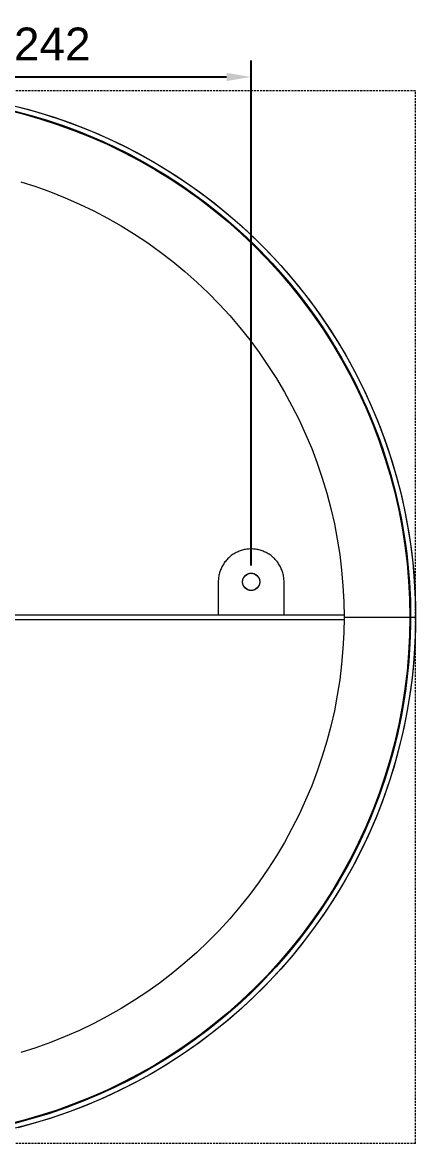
# Model space of a CAD drawing. Header units: millimetres. Extents: x 109 to 2437, y 94 to 1800.
# Drawn here: x 1294 to 1533, y 94 to 775 of the extents above; entities that cross this region are included whole.
import ezdxf

# ---------------------------------------------------------------- set-up
doc = ezdxf.new("R2010")
doc.units = ezdxf.units.MM
doc.linetypes.add('HIDDEN', pattern=[1.905, 1.27, -0.635])
for name, color, linetype, lineweight in [('ZANO_R', 7, 'Continuous', 0), ('ZANO_R_przerywana', 7, 'HIDDEN', 0), ('ZANO_W', 1, 'Continuous', 0)]:
    doc.layers.add(name, color=color, linetype=linetype, lineweight=lineweight)
doc.styles.add('Arial', font='arial.ttf')
doc.styles.get("Standard").update_dxf_attribs({"font": 'ARIALUNI.TTF'})
doc.dimstyles.new('pl i ang', dxfattribs={"dimtxt": 50, "dimasz": 50, "dimexe": 1.25, "dimexo": 0.625, "dimgap": 10, "dimtad": 1, "dimtoh": 1, "dimtxsty": 'Standard', "dimcen": 2.5, "dimclrd": 1, "dimclre": 1, "dimclrt": 1, "dimadec": 0, "dimazin": 0, "dimtfac": 1, "dimtmove": 0, "dimatfit": 3, "dimfxl": 1, "dimarcsym": 1})

# ---------------------------------------------------------------- blocks, each defined once
blk = doc.blocks.new('*D391')
at = {"layer": 'ZANO_W', "color": 1, "lineweight": -2}
for p, q in [((1191.28, 643.85), (1191.28, 752.28)), ((1433.28, 445.36), (1433.28, 752.28)), ((1206.28, 742.28), (1418.28, 742.28))]:
    blk.add_line(p, q, dxfattribs=at)
at = {"layer": 'ZANO_W', "color": 1}
for points in [[(1206.28, 744.78), (1206.28, 739.78), (1191.28, 742.28)], [(1418.28, 739.78), (1418.28, 744.78), (1433.28, 742.28)]]:
    blk.add_solid(points, dxfattribs=at)
at = {"layer": 'ZANO_W', "color": 1, "insert": (1312.28, 762.32), "char_height": 20, "attachment_point": 5, "style": 'Arial'}
blk.add_mtext('242', dxfattribs=at)

msp = doc.modelspace()

# ---------------------------------------------------------------- linework, layer by layer
at = {"layer": 'ZANO_R'}
for p, q in [((1286.55, 725.35), (1297.31, 722.62)), ((1291.43, 724.16), (1302.2, 721.25)), ((1297.31, 722.62), (1307.96, 719.53)), ((1283.71, 722.42), (1294.32, 719.8)), ((1287.39, 722.07), (1298.02, 719.32)), ((1291.11, 721.15), (1301.78, 718.25)), ((1294.32, 719.8), (1304.83, 716.82)), ((1298.02, 719.32), (1308.55, 716.2)), ((1301.78, 718.25), (1312.34, 714.98)), ((1302.2, 721.25), (1312.85, 717.97)), ((1304.83, 716.82), (1315.23, 713.48)), ((1307.96, 719.53), (1318.49, 716.06)), ((1308.55, 716.2), (1318.96, 712.72)), ((1312.85, 717.97), (1323.39, 714.31)), ((1318.49, 716.06), (1328.91, 712.23)), ((1312.34, 714.98), (1322.78, 711.34)), ((1315.23, 713.48), (1325.51, 709.79)), ((1318.96, 712.72), (1329.24, 708.88)), ((1322.78, 711.34), (1333.09, 707.34)), ((1323.39, 714.31), (1333.79, 710.29)), ((1325.51, 709.79), (1335.66, 705.73)), ((1328.91, 712.23), (1339.18, 708.05)), ((1329.24, 708.88), (1339.39, 704.69)), ((1333.79, 710.29), (1344.05, 705.91)), ((1333.09, 707.34), (1343.25, 702.98)), ((1335.66, 705.73), (1345.66, 701.34)), ((1339.18, 708.05), (1349.3, 703.51)), ((1339.39, 704.69), (1349.38, 700.15)), ((1343.25, 702.98), (1353.25, 698.28)), ((1344.05, 705.91), (1354.14, 701.18)), ((1349.3, 703.51), (1359.25, 698.62)), ((1345.66, 701.34), (1355.51, 696.6)), ((1349.38, 700.15), (1359.21, 695.26)), ((1353.25, 698.28), (1363.09, 693.22)), ((1354.14, 701.18), (1364.07, 696.1)), ((1355.51, 696.6), (1365.18, 691.52)), ((1359.21, 695.26), (1368.87, 690.04)), ((1359.25, 698.62), (1369.04, 693.39)), ((1364.07, 696.1), (1373.81, 690.67)), ((1363.09, 693.22), (1372.74, 687.83)), ((1365.18, 691.52), (1374.67, 686.11)), ((1368.87, 690.04), (1378.34, 684.49)), ((1369.04, 693.39), (1378.63, 687.82)), ((1373.81, 690.67), (1383.36, 684.91)), ((1372.74, 687.83), (1382.19, 682.1)), ((1374.67, 686.11), (1383.97, 680.38)), ((1378.34, 684.49), (1387.61, 678.61)), ((1378.63, 687.82), (1388.03, 681.93)), ((1382.19, 682.1), (1391.44, 676.05)), ((1383.36, 684.91), (1392.7, 678.82)), ((1388.03, 681.93), (1397.21, 675.71)), ((1293.26, 678.53), (1302.35, 675.61)), ((1302.35, 675.61), (1311.33, 672.38)), ((1383.97, 680.38), (1393.07, 674.33)), ((1387.61, 678.61), (1396.67, 672.42)), ((1391.44, 676.05), (1400.48, 669.68)), ((1392.7, 678.82), (1401.83, 672.41)), ((1397.21, 675.71), (1406.18, 669.18)), ((1311.33, 672.38), (1320.19, 668.85)), ((1320.19, 668.85), (1328.93, 665)), ((1393.07, 674.33), (1401.96, 667.97)), ((1396.67, 672.42), (1405.52, 665.91)), ((1400.48, 669.68), (1409.29, 662.99)), ((1401.83, 672.41), (1410.72, 665.68)), ((1401.96, 667.97), (1410.61, 661.3)), ((1406.18, 669.18), (1414.91, 662.34)), ((1328.93, 665), (1337.53, 660.86)), ((1405.52, 665.91), (1414.13, 659.1)), ((1409.29, 662.99), (1417.85, 656.01)), ((1410.61, 661.3), (1419.04, 654.34)), ((1410.72, 665.68), (1419.38, 658.65)), ((1414.91, 662.34), (1423.4, 655.2)), ((1337.53, 660.86), (1345.98, 656.43)), ((1345.98, 656.43), (1354.28, 651.7)), ((1414.13, 659.1), (1422.5, 652)), ((1417.85, 656.01), (1426.17, 648.72)), ((1419.04, 654.34), (1427.22, 647.1)), ((1419.38, 658.65), (1427.78, 651.32)), ((1423.4, 655.2), (1431.64, 647.77)), ((1354.28, 651.7), (1362.4, 646.69)), ((1422.5, 652), (1430.62, 644.62)), ((1426.17, 648.72), (1434.23, 641.16)), ((1427.78, 651.32), (1435.93, 643.7)), ((1431.64, 647.77), (1439.62, 640.06)), ((1362.4, 646.69), (1370.35, 641.41)), ((1370.35, 641.41), (1378.11, 635.85)), ((1427.22, 647.1), (1435.14, 639.57)), ((1430.62, 644.62), (1438.48, 636.95)), ((1434.23, 641.16), (1442.03, 633.31)), ((1435.93, 643.7), (1443.8, 635.8)), ((1378.11, 635.85), (1385.67, 630.03)), ((1435.14, 639.57), (1442.8, 631.78)), ((1438.48, 636.95), (1446.07, 629.02)), ((1439.62, 640.06), (1447.32, 632.08)), ((1443.8, 635.8), (1451.39, 627.63)), ((1385.67, 630.03), (1393.03, 623.95)), ((1442.03, 633.31), (1449.54, 625.21)), ((1442.8, 631.78), (1450.18, 623.73)), ((1446.07, 629.02), (1453.38, 620.83)), ((1447.32, 632.08), (1454.74, 623.84)), ((1451.39, 627.63), (1458.7, 619.21)), ((1393.03, 623.95), (1400.18, 617.62)), ((1449.54, 625.21), (1456.77, 616.84)), ((1450.18, 623.73), (1457.29, 615.43)), ((1453.38, 620.83), (1460.4, 612.39)), ((1454.74, 623.84), (1461.88, 615.35)), ((1400.18, 617.62), (1407.1, 611.05)), ((1456.77, 616.84), (1463.7, 608.22)), ((1457.29, 615.43), (1464.1, 606.89)), ((1458.7, 619.21), (1465.7, 610.53)), ((1461.88, 615.35), (1468.71, 606.61)), ((1407.1, 611.05), (1413.79, 604.24)), ((1460.4, 612.39), (1467.13, 603.72)), ((1463.7, 608.22), (1470.32, 599.37)), ((1464.1, 606.89), (1470.61, 598.11)), ((1465.7, 610.53), (1472.4, 601.61)), ((1413.79, 604.24), (1420.24, 597.21)), ((1467.13, 603.72), (1473.55, 594.82)), ((1468.71, 606.61), (1475.24, 597.64)), ((1472.4, 601.61), (1478.79, 592.47)), ((1420.24, 597.21), (1426.45, 589.95)), ((1470.32, 599.37), (1476.63, 590.3)), ((1470.61, 598.11), (1476.82, 589.12)), ((1473.55, 594.82), (1479.66, 585.7)), ((1475.24, 597.64), (1481.45, 588.45)), ((1426.45, 589.95), (1432.4, 582.49)), ((1476.63, 590.3), (1482.63, 581.01)), ((1476.82, 589.12), (1482.71, 579.92)), ((1478.79, 592.47), (1484.85, 583.11)), ((1481.45, 588.45), (1487.34, 579.05)), ((1432.4, 582.49), (1438.09, 574.83)), ((1479.66, 585.7), (1485.45, 576.37)), ((1482.63, 581.01), (1488.29, 571.51)), ((1482.71, 579.92), (1488.28, 570.52)), ((1484.85, 583.11), (1490.58, 573.55)), ((1438.09, 574.83), (1443.51, 566.97)), ((1485.45, 576.37), (1490.91, 566.85)), ((1487.34, 579.05), (1492.9, 569.45)), ((1490.58, 573.55), (1495.98, 563.79)), ((1443.51, 566.97), (1448.66, 558.93)), ((1488.28, 570.52), (1493.53, 560.94)), ((1488.29, 571.51), (1493.62, 561.83)), ((1490.91, 566.85), (1496.05, 557.14)), ((1492.9, 569.45), (1498.13, 559.67)), ((1448.66, 558.93), (1453.53, 550.72)), ((1493.53, 560.94), (1498.44, 551.18)), ((1493.62, 561.83), (1498.61, 551.96)), ((1495.98, 563.79), (1501.03, 553.84)), ((1498.13, 559.67), (1503.01, 549.71)), ((1496.05, 557.14), (1500.84, 547.27)), ((1501.03, 553.84), (1505.74, 543.73)), ((1453.53, 550.72), (1458.11, 542.35)), ((1498.44, 551.18), (1503.01, 541.25)), ((1498.61, 551.96), (1503.25, 541.93)), ((1500.84, 547.27), (1505.28, 537.23)), ((1503.01, 549.71), (1507.54, 539.59)), ((1458.11, 542.35), (1462.4, 533.82)), ((1503.01, 541.25), (1507.23, 531.18)), ((1503.25, 541.93), (1507.54, 531.74)), ((1505.74, 543.73), (1510.08, 533.46)), ((1507.54, 539.59), (1511.72, 529.31)), ((1462.4, 533.82), (1466.39, 525.15)), ((1505.28, 537.23), (1509.38, 527.05)), ((1507.54, 531.74), (1511.48, 521.41)), ((1510.08, 533.46), (1514.07, 523.05)), ((1466.39, 525.15), (1470.08, 516.35)), ((1507.23, 531.18), (1511.11, 520.96)), ((1509.38, 527.05), (1513.12, 516.73)), ((1511.72, 529.31), (1515.55, 518.9)), ((1511.11, 520.96), (1514.62, 510.62)), ((1511.48, 521.41), (1515.05, 510.94)), ((1514.07, 523.05), (1517.69, 512.5)), ((1515.55, 518.9), (1519.01, 508.36)), ((1470.08, 516.35), (1473.47, 507.42)), ((1513.12, 516.73), (1516.5, 506.28)), ((1517.69, 512.5), (1520.95, 501.83)), ((1473.47, 507.42), (1476.54, 498.39)), ((1514.62, 510.62), (1517.78, 500.16)), ((1515.05, 510.94), (1518.25, 500.36)), ((1516.5, 506.28), (1519.52, 495.73)), ((1519.01, 508.36), (1522.1, 497.71)), ((1476.54, 498.39), (1479.3, 489.25)), ((1517.78, 500.16), (1520.58, 489.6)), ((1518.25, 500.36), (1521.08, 489.67)), ((1520.95, 501.83), (1523.83, 491.06)), ((1522.1, 497.71), (1524.82, 486.95)), ((1519.52, 495.73), (1522.17, 485.08)), ((1523.83, 491.06), (1526.33, 480.19)), ((1479.3, 489.25), (1481.74, 480.02)), ((1520.58, 489.6), (1523.01, 478.94)), ((1521.08, 489.67), (1523.53, 478.89)), ((1522.17, 485.08), (1524.46, 474.34)), ((1524.82, 486.95), (1527.16, 476.11)), ((1481.74, 480.02), (1483.87, 470.72)), ((1523.01, 478.94), (1525.08, 468.21)), ((1523.53, 478.89), (1525.61, 468.04)), ((1526.33, 480.19), (1528.45, 469.25)), ((1483.87, 470.72), (1485.67, 461.34)), ((1524.46, 474.34), (1526.36, 463.53)), ((1527.16, 476.11), (1529.13, 465.2)), ((1525.08, 468.21), (1526.77, 457.42)), ((1525.61, 468.04), (1527.31, 457.11)), ((1526.36, 463.53), (1527.9, 452.66)), ((1528.45, 469.25), (1530.19, 458.23)), ((1529.13, 465.2), (1530.72, 454.22)), ((1485.67, 461.34), (1487.15, 451.91)), ((1526.77, 457.42), (1528.08, 446.57)), ((1527.31, 457.11), (1528.63, 446.13)), ((1530.19, 458.23), (1531.54, 447.16)), ((1419.63, 449.97), (1419.14, 449.5)), ((1420.14, 450.43), (1419.63, 449.97)), ((1420.66, 450.87), (1420.14, 450.43)), ((1421.19, 451.29), (1420.66, 450.87)), ((1421.75, 451.69), (1421.19, 451.29)), ((1422.31, 452.08), (1421.75, 451.69)), ((1422.89, 452.44), (1422.31, 452.08)), ((1423.48, 452.79), (1422.89, 452.44)), ((1424.08, 453.11), (1423.48, 452.79)), ((1424.69, 453.42), (1424.08, 453.11)), ((1425.31, 453.7), (1424.69, 453.42)), ((1425.94, 453.96), (1425.31, 453.7)), ((1426.58, 454.2), (1425.94, 453.96)), ((1427.23, 454.42), (1426.58, 454.2)), ((1427.88, 454.61), (1427.23, 454.42)), ((1428.54, 454.79), (1427.88, 454.61)), ((1429.21, 454.94), (1428.54, 454.79)), ((1429.88, 455.06), (1429.21, 454.94)), ((1430.56, 455.17), (1429.88, 455.06)), ((1431.23, 455.25), (1430.56, 455.17)), ((1431.91, 455.31), (1431.23, 455.25)), ((1432.6, 455.34), (1431.91, 455.31)), ((1433.28, 455.36), (1432.6, 455.34)), ((1433.96, 455.34), (1433.28, 455.36)), ((1434.64, 455.31), (1433.96, 455.34)), ((1435.32, 455.25), (1434.64, 455.31)), ((1436, 455.17), (1435.32, 455.25)), ((1436.68, 455.06), (1436, 455.17)), ((1437.35, 454.94), (1436.68, 455.06)), ((1438.01, 454.79), (1437.35, 454.94)), ((1438.68, 454.61), (1438.01, 454.79)), ((1439.33, 454.42), (1438.68, 454.61)), ((1439.98, 454.2), (1439.33, 454.42)), ((1440.62, 453.96), (1439.98, 454.2)), ((1441.25, 453.7), (1440.62, 453.96)), ((1441.87, 453.42), (1441.25, 453.7)), ((1442.48, 453.11), (1441.87, 453.42)), ((1443.08, 452.79), (1442.48, 453.11)), ((1443.67, 452.44), (1443.08, 452.79)), ((1444.25, 452.08), (1443.67, 452.44)), ((1444.81, 451.69), (1444.25, 452.08)), ((1445.36, 451.29), (1444.81, 451.69)), ((1445.9, 450.87), (1445.36, 451.29)), ((1446.42, 450.43), (1445.9, 450.87)), ((1446.93, 449.97), (1446.42, 450.43)), ((1447.42, 449.5), (1446.93, 449.97)), ((1487.15, 451.91), (1488.3, 442.44)), ((1527.9, 452.66), (1529.05, 441.74)), ((1530.72, 454.22), (1531.93, 443.19)), ((1414.94, 443.32), (1414.67, 442.69)), ((1415.22, 443.95), (1414.94, 443.32)), ((1415.52, 444.56), (1415.22, 443.95)), ((1415.85, 445.16), (1415.52, 444.56)), ((1416.19, 445.75), (1415.85, 445.16)), ((1416.56, 446.32), (1416.19, 445.75)), ((1416.94, 446.89), (1416.56, 446.32)), ((1417.34, 447.44), (1416.94, 446.89)), ((1417.77, 447.98), (1417.34, 447.44)), ((1418.21, 448.5), (1417.77, 447.98)), ((1418.66, 449.01), (1418.21, 448.5)), ((1419.14, 449.5), (1418.66, 449.01)), ((1447.9, 449.01), (1447.42, 449.5)), ((1448.35, 448.5), (1447.9, 449.01)), ((1448.79, 447.98), (1448.35, 448.5)), ((1449.22, 447.44), (1448.79, 447.98)), ((1449.62, 446.89), (1449.22, 447.44)), ((1450, 446.32), (1449.62, 446.89)), ((1450.37, 445.75), (1450, 446.32)), ((1450.71, 445.16), (1450.37, 445.75)), ((1451.04, 444.56), (1450.71, 445.16)), ((1451.34, 443.95), (1451.04, 444.56)), ((1451.62, 443.32), (1451.34, 443.95)), ((1451.88, 442.69), (1451.62, 443.32)), ((1528.08, 446.57), (1529.03, 435.69)), ((1528.63, 446.13), (1529.57, 435.12)), ((1531.54, 447.16), (1532.51, 436.05)), ((1531.93, 443.19), (1532.76, 432.13)), ((1413.33, 436.72), (1413.29, 436.04)), ((1413.38, 437.4), (1413.33, 436.72)), ((1413.47, 438.08), (1413.38, 437.4)), ((1413.57, 438.75), (1413.47, 438.08)), ((1413.7, 439.42), (1413.57, 438.75)), ((1413.85, 440.09), (1413.7, 439.42)), ((1414.02, 440.75), (1413.85, 440.09)), ((1414.22, 441.41), (1414.02, 440.75)), ((1414.43, 442.05), (1414.22, 441.41)), ((1414.67, 442.69), (1414.43, 442.05)), ((1428.08, 436.08), (1428.11, 436.26)), ((1428.11, 436.26), (1428.14, 436.44)), ((1428.14, 436.44), (1428.18, 436.61)), ((1428.18, 436.61), (1428.23, 436.79)), ((1428.23, 436.79), (1428.28, 436.96)), ((1428.28, 436.96), (1428.34, 437.13)), ((1428.34, 437.13), (1428.4, 437.3)), ((1428.4, 437.3), (1428.47, 437.47)), ((1428.47, 437.47), (1428.55, 437.63)), ((1428.55, 437.63), (1428.63, 437.8)), ((1428.63, 437.8), (1428.72, 437.95)), ((1428.72, 437.95), (1428.81, 438.11)), ((1428.81, 438.11), (1428.91, 438.26)), ((1428.91, 438.26), (1429.01, 438.41)), ((1429.01, 438.41), (1429.12, 438.56)), ((1429.12, 438.56), (1429.23, 438.7)), ((1429.23, 438.7), (1429.35, 438.84)), ((1429.35, 438.84), (1429.47, 438.97)), ((1429.47, 438.97), (1429.6, 439.1)), ((1429.6, 439.1), (1429.73, 439.22)), ((1429.73, 439.22), (1429.87, 439.34)), ((1429.87, 439.34), (1430.01, 439.46)), ((1430.01, 439.46), (1430.15, 439.57)), ((1430.15, 439.57), (1430.3, 439.68)), ((1430.3, 439.68), (1430.45, 439.78)), ((1430.45, 439.78), (1430.6, 439.87)), ((1430.6, 439.87), (1430.76, 439.96)), ((1430.76, 439.96), (1430.92, 440.05)), ((1430.92, 440.05), (1431.08, 440.12)), ((1431.08, 440.12), (1431.25, 440.2)), ((1431.25, 440.2), (1431.42, 440.26)), ((1431.42, 440.26), (1431.59, 440.33)), ((1431.59, 440.33), (1431.76, 440.38)), ((1431.76, 440.38), (1431.94, 440.43)), ((1431.94, 440.43), (1432.11, 440.47)), ((1432.11, 440.47), (1432.29, 440.51)), ((1432.29, 440.51), (1432.47, 440.54)), ((1432.47, 440.54), (1432.65, 440.57)), ((1432.65, 440.57), (1432.83, 440.59)), ((1432.83, 440.59), (1433.01, 440.6)), ((1433.01, 440.6), (1433.19, 440.6)), ((1433.19, 440.6), (1433.37, 440.6)), ((1433.37, 440.6), (1433.55, 440.6)), ((1433.55, 440.6), (1433.73, 440.59)), ((1433.73, 440.59), (1433.91, 440.57)), ((1433.91, 440.57), (1434.09, 440.54)), ((1434.09, 440.54), (1434.27, 440.51)), ((1434.27, 440.51), (1434.45, 440.47)), ((1434.45, 440.47), (1434.62, 440.43)), ((1434.62, 440.43), (1434.8, 440.38)), ((1434.8, 440.38), (1434.97, 440.33)), ((1434.97, 440.33), (1435.14, 440.26)), ((1435.14, 440.26), (1435.31, 440.2)), ((1435.31, 440.2), (1435.48, 440.12)), ((1435.48, 440.12), (1435.64, 440.05)), ((1435.64, 440.05), (1435.8, 439.96)), ((1435.8, 439.96), (1435.96, 439.87)), ((1435.96, 439.87), (1436.11, 439.78)), ((1436.11, 439.78), (1436.26, 439.68)), ((1436.26, 439.68), (1436.41, 439.57)), ((1436.41, 439.57), (1436.55, 439.46)), ((1436.55, 439.46), (1436.69, 439.34)), ((1436.69, 439.34), (1436.83, 439.22)), ((1436.83, 439.22), (1436.96, 439.1)), ((1436.96, 439.1), (1437.09, 438.97)), ((1437.09, 438.97), (1437.21, 438.84)), ((1437.21, 438.84), (1437.33, 438.7)), ((1437.33, 438.7), (1437.44, 438.56)), ((1437.44, 438.56), (1437.55, 438.41)), ((1437.55, 438.41), (1437.65, 438.26)), ((1437.65, 438.26), (1437.75, 438.11)), ((1437.75, 438.11), (1437.84, 437.95)), ((1437.84, 437.95), (1437.93, 437.8)), ((1437.93, 437.8), (1438.01, 437.63)), ((1438.01, 437.63), (1438.09, 437.47)), ((1438.09, 437.47), (1438.16, 437.3)), ((1438.16, 437.3), (1438.22, 437.13)), ((1438.22, 437.13), (1438.28, 436.96)), ((1438.28, 436.96), (1438.33, 436.79)), ((1438.33, 436.79), (1438.38, 436.61)), ((1438.38, 436.61), (1438.42, 436.44)), ((1438.42, 436.44), (1438.45, 436.26)), ((1438.45, 436.26), (1438.48, 436.08)), ((1452.12, 442.05), (1451.88, 442.69)), ((1452.34, 441.41), (1452.12, 442.05)), ((1452.54, 440.75), (1452.34, 441.41)), ((1452.71, 440.09), (1452.54, 440.75)), ((1452.86, 439.42), (1452.71, 440.09)), ((1452.99, 438.75), (1452.86, 439.42)), ((1453.09, 438.08), (1452.99, 438.75)), ((1453.17, 437.4), (1453.09, 438.08)), ((1453.23, 436.72), (1453.17, 437.4)), ((1453.27, 436.04), (1453.23, 436.72)), ((1488.3, 442.44), (1489.12, 432.93)), ((1529.05, 441.74), (1529.83, 430.79)), ((1413.29, 436.04), (1413.28, 435.36)), ((1413.28, 435.36), (1413.28, 415.36)), ((1428.03, 435.54), (1428.04, 435.72)), ((1428.03, 435.36), (1428.03, 435.54)), ((1428.03, 435.17), (1428.03, 435.36)), ((1428.04, 434.99), (1428.03, 435.17)), ((1428.04, 435.72), (1428.06, 435.9)), ((1428.06, 434.81), (1428.04, 434.99)), ((1428.06, 435.9), (1428.08, 436.08)), ((1428.08, 434.63), (1428.06, 434.81)), ((1428.11, 434.45), (1428.08, 434.63)), ((1428.14, 434.28), (1428.11, 434.45)), ((1428.18, 434.1), (1428.14, 434.28)), ((1428.23, 433.92), (1428.18, 434.1)), ((1428.28, 433.75), (1428.23, 433.92)), ((1428.34, 433.58), (1428.28, 433.75)), ((1428.4, 433.41), (1428.34, 433.58)), ((1428.47, 433.24), (1428.4, 433.41)), ((1428.55, 433.08), (1428.47, 433.24)), ((1428.63, 432.92), (1428.55, 433.08)), ((1428.72, 432.76), (1428.63, 432.92)), ((1428.81, 432.6), (1428.72, 432.76)), ((1428.91, 432.45), (1428.81, 432.6)), ((1429.01, 432.3), (1428.91, 432.45)), ((1429.12, 432.15), (1429.01, 432.3)), ((1429.23, 432.01), (1429.12, 432.15)), ((1429.35, 431.87), (1429.23, 432.01)), ((1429.47, 431.74), (1429.35, 431.87)), ((1429.6, 431.61), (1429.47, 431.74)), ((1429.73, 431.49), (1429.6, 431.61)), ((1429.87, 431.37), (1429.73, 431.49)), ((1430.01, 431.25), (1429.87, 431.37)), ((1430.15, 431.14), (1430.01, 431.25)), ((1430.3, 431.03), (1430.15, 431.14)), ((1430.45, 430.93), (1430.3, 431.03)), ((1430.6, 430.84), (1430.45, 430.93)), ((1430.76, 430.75), (1430.6, 430.84)), ((1430.92, 430.67), (1430.76, 430.75)), ((1431.08, 430.59), (1430.92, 430.67)), ((1431.25, 430.51), (1431.08, 430.59)), ((1431.42, 430.45), (1431.25, 430.51)), ((1431.59, 430.39), (1431.42, 430.45)), ((1431.76, 430.33), (1431.59, 430.39)), ((1431.94, 430.28), (1431.76, 430.33)), ((1432.11, 430.24), (1431.94, 430.28)), ((1432.29, 430.2), (1432.11, 430.24)), ((1432.47, 430.17), (1432.29, 430.2)), ((1432.65, 430.14), (1432.47, 430.17)), ((1432.83, 430.12), (1432.65, 430.14)), ((1433.01, 430.11), (1432.83, 430.12)), ((1433.19, 430.11), (1433.01, 430.11)), ((1433.37, 430.11), (1433.19, 430.11)), ((1433.55, 430.11), (1433.37, 430.11)), ((1433.73, 430.12), (1433.55, 430.11)), ((1433.91, 430.14), (1433.73, 430.12)), ((1434.09, 430.17), (1433.91, 430.14)), ((1434.27, 430.2), (1434.09, 430.17)), ((1434.45, 430.24), (1434.27, 430.2)), ((1434.62, 430.28), (1434.45, 430.24)), ((1434.8, 430.33), (1434.62, 430.28)), ((1434.97, 430.39), (1434.8, 430.33)), ((1435.14, 430.45), (1434.97, 430.39)), ((1435.31, 430.51), (1435.14, 430.45)), ((1435.48, 430.59), (1435.31, 430.51)), ((1435.64, 430.67), (1435.48, 430.59)), ((1435.8, 430.75), (1435.64, 430.67)), ((1435.96, 430.84), (1435.8, 430.75)), ((1436.11, 430.93), (1435.96, 430.84)), ((1436.26, 431.03), (1436.11, 430.93)), ((1436.41, 431.14), (1436.26, 431.03)), ((1436.55, 431.25), (1436.41, 431.14)), ((1436.69, 431.37), (1436.55, 431.25)), ((1436.83, 431.49), (1436.69, 431.37)), ((1436.96, 431.61), (1436.83, 431.49)), ((1437.09, 431.74), (1436.96, 431.61)), ((1437.21, 431.87), (1437.09, 431.74)), ((1437.33, 432.01), (1437.21, 431.87)), ((1437.44, 432.15), (1437.33, 432.01)), ((1437.55, 432.3), (1437.44, 432.15)), ((1437.65, 432.45), (1437.55, 432.3)), ((1437.75, 432.6), (1437.65, 432.45)), ((1437.84, 432.76), (1437.75, 432.6)), ((1437.93, 432.92), (1437.84, 432.76)), ((1438.01, 433.08), (1437.93, 432.92)), ((1438.09, 433.24), (1438.01, 433.08)), ((1438.16, 433.41), (1438.09, 433.24)), ((1438.22, 433.58), (1438.16, 433.41)), ((1438.28, 433.75), (1438.22, 433.58)), ((1438.33, 433.92), (1438.28, 433.75)), ((1438.38, 434.1), (1438.33, 433.92)), ((1438.42, 434.28), (1438.38, 434.1)), ((1438.45, 434.45), (1438.42, 434.28)), ((1438.48, 434.63), (1438.45, 434.45)), ((1438.48, 436.08), (1438.5, 435.9)), ((1438.5, 434.81), (1438.48, 434.63)), ((1438.5, 435.9), (1438.52, 435.72)), ((1438.52, 434.99), (1438.5, 434.81)), ((1438.52, 435.72), (1438.53, 435.54)), ((1438.53, 435.17), (1438.52, 434.99)), ((1438.53, 435.54), (1438.53, 435.36)), ((1438.53, 435.36), (1438.53, 435.17)), ((1453.28, 435.36), (1453.27, 436.04)), ((1453.28, 415.36), (1453.28, 435.36)), ((1489.12, 432.93), (1489.61, 423.4)), ((1529.03, 435.69), (1529.59, 424.78)), ((1529.57, 435.12), (1530.11, 424.08)), ((1529.83, 430.79), (1530.22, 419.82)), ((1532.51, 436.05), (1533.09, 424.91)), ((1532.76, 432.13), (1533.2, 421.05)), ((1489.61, 423.4), (1489.78, 413.85)), ((1529.59, 424.78), (1529.78, 413.85)), ((1530.11, 424.08), (1530.28, 413.02)), ((1533.09, 424.91), (1533.28, 413.76)), ((1530.22, 419.82), (1530.24, 408.84)), ((1533.2, 421.05), (1533.26, 409.96)), ((1214.28, 415.36), (1489.78, 415.36)), ((1489.78, 412.36), (1214.28, 412.36)), ((1489.78, 413.85), (1489.61, 404.31)), ((1489.78, 413.85), (1529.78, 413.85)), ((1529.78, 413.85), (1529.59, 402.93)), ((1529.78, 415.36), (1530.27, 415.36)), ((1530.27, 412.36), (1529.78, 412.36)), ((1530.28, 413.02), (1530.06, 401.97)), ((1533.26, 409.96), (1532.93, 398.87)), ((1533.28, 413.76), (1533.08, 402.61)), ((1533.27, 415.36), (1533.28, 415.36)), ((1533.28, 412.36), (1533.27, 412.36)), ((1533.28, 415.36), (1533.28, 412.36)), ((1489.61, 404.31), (1489.12, 394.78)), ((1529.59, 402.93), (1529.03, 392.02)), ((1530.24, 408.84), (1529.88, 397.87)), ((1533.08, 402.61), (1532.5, 391.48)), ((1529.88, 397.87), (1529.13, 386.92)), ((1530.06, 401.97), (1529.45, 390.93)), ((1532.93, 398.87), (1532.22, 387.8)), ((1489.12, 394.78), (1488.3, 385.27)), ((1529.03, 392.02), (1528.08, 381.13)), ((1529.45, 390.93), (1528.46, 379.92)), ((1532.5, 391.48), (1531.52, 380.37)), ((1488.3, 385.27), (1487.15, 375.79)), ((1529.13, 386.92), (1528.01, 376)), ((1532.22, 387.8), (1531.12, 376.76)), ((1487.15, 375.79), (1485.67, 366.36)), ((1528.01, 376), (1526.51, 365.12)), ((1528.08, 381.13), (1526.77, 370.29)), ((1528.46, 379.92), (1527.08, 368.95)), ((1531.12, 376.76), (1529.65, 365.77)), ((1531.52, 380.37), (1530.16, 369.3)), ((1526.77, 370.29), (1525.08, 359.49)), ((1527.08, 368.95), (1525.33, 358.03)), ((1530.16, 369.3), (1528.42, 358.28)), ((1485.67, 366.36), (1483.87, 356.99)), ((1526.51, 365.12), (1524.64, 354.31)), ((1529.65, 365.77), (1527.79, 354.83)), ((1483.87, 356.99), (1481.74, 347.68)), ((1525.08, 359.49), (1523.01, 348.76)), ((1525.33, 358.03), (1523.19, 347.19)), ((1527.79, 354.83), (1525.55, 343.97)), ((1528.42, 358.28), (1526.29, 347.34)), ((1481.74, 347.68), (1479.3, 338.45)), ((1523.01, 348.76), (1520.58, 338.11)), ((1524.64, 354.31), (1522.39, 343.56)), ((1522.39, 343.56), (1519.77, 332.9)), ((1523.19, 347.19), (1520.68, 336.42)), ((1525.55, 343.97), (1522.95, 333.19)), ((1526.29, 347.34), (1523.78, 336.47)), ((1479.3, 338.45), (1476.54, 329.32)), ((1520.58, 338.11), (1517.78, 327.55)), ((1520.68, 336.42), (1517.79, 325.75)), ((1523.78, 336.47), (1520.9, 325.7)), ((1476.54, 329.32), (1473.47, 320.28)), ((1517.78, 327.55), (1514.62, 317.09)), ((1519.77, 332.9), (1516.78, 322.34)), ((1522.95, 333.19), (1519.96, 322.5)), ((1516.78, 322.34), (1513.43, 311.88)), ((1517.79, 325.75), (1514.53, 315.18)), ((1519.96, 322.5), (1516.61, 311.93)), ((1520.9, 325.7), (1517.64, 315.03)), ((1473.47, 320.28), (1470.08, 311.36)), ((1514.53, 315.18), (1510.91, 304.74)), ((1514.62, 317.09), (1511.11, 306.74)), ((1517.64, 315.03), (1514.01, 304.49)), ((1470.08, 311.36), (1466.39, 302.55)), ((1511.11, 306.74), (1507.23, 296.53)), ((1513.43, 311.88), (1509.72, 301.55)), ((1516.61, 311.93), (1512.9, 301.48)), ((1466.39, 302.55), (1462.4, 293.88)), ((1509.72, 301.55), (1505.66, 291.36)), ((1510.91, 304.74), (1506.92, 294.43)), ((1512.9, 301.48), (1508.82, 291.16)), ((1514.01, 304.49), (1510.02, 294.08)), ((1462.4, 293.88), (1458.11, 285.36)), ((1506.92, 294.43), (1502.58, 284.26)), ((1507.23, 296.53), (1503.01, 286.45)), ((1510.02, 294.08), (1505.66, 283.81)), ((1503.01, 286.45), (1498.44, 276.53)), ((1505.66, 291.36), (1501.24, 281.31)), ((1508.82, 291.16), (1504.39, 280.99)), ((1458.11, 285.36), (1453.53, 276.98)), ((1501.24, 281.31), (1496.48, 271.42)), ((1502.58, 284.26), (1497.89, 274.25)), ((1504.39, 280.99), (1499.61, 270.98)), ((1505.66, 283.81), (1500.95, 273.7)), ((1453.53, 276.98), (1448.66, 268.77)), ((1497.89, 274.25), (1492.84, 264.41)), ((1498.44, 276.53), (1493.53, 266.77)), ((1500.95, 273.7), (1495.9, 263.76)), ((1448.66, 268.77), (1443.51, 260.73)), ((1493.53, 266.77), (1488.28, 257.18)), ((1496.48, 271.42), (1491.38, 261.7)), ((1499.61, 270.98), (1494.49, 261.14)), ((1443.51, 260.73), (1438.09, 252.88)), ((1491.38, 261.7), (1485.94, 252.16)), ((1492.84, 264.41), (1487.46, 254.75)), ((1494.49, 261.14), (1489.03, 251.49)), ((1495.9, 263.76), (1490.49, 254)), ((1438.09, 252.88), (1432.4, 245.21)), ((1487.46, 254.75), (1481.75, 245.29)), ((1488.28, 257.18), (1482.71, 247.78)), ((1490.49, 254), (1484.76, 244.44)), ((1482.71, 247.78), (1476.82, 238.58)), ((1485.94, 252.16), (1480.18, 242.81)), ((1489.03, 251.49), (1483.24, 242.03)), ((1432.4, 245.21), (1426.45, 237.75)), ((1476.82, 238.58), (1470.61, 229.59)), ((1480.18, 242.81), (1474.1, 233.68)), ((1481.75, 245.29), (1475.71, 236.03)), ((1483.24, 242.03), (1477.12, 232.78)), ((1484.76, 244.44), (1478.69, 235.09)), ((1426.45, 237.75), (1420.24, 230.5)), ((1474.1, 233.68), (1467.7, 224.75)), ((1475.71, 236.03), (1469.35, 226.99)), ((1477.12, 232.78), (1470.68, 223.74)), ((1478.69, 235.09), (1472.3, 225.95)), ((1420.24, 230.5), (1413.79, 223.46)), ((1469.35, 226.99), (1462.68, 218.17)), ((1470.61, 229.59), (1464.1, 220.82)), ((1472.3, 225.95), (1465.59, 217.03)), ((1413.79, 223.46), (1407.1, 216.66)), ((1462.68, 218.17), (1455.7, 209.59)), ((1464.1, 220.82), (1457.29, 212.28)), ((1467.7, 224.75), (1461, 216.06)), ((1470.68, 223.74), (1463.94, 214.93)), ((1407.1, 216.66), (1400.18, 210.08)), ((1457.29, 212.28), (1450.18, 203.97)), ((1461, 216.06), (1454, 207.6)), ((1463.94, 214.93), (1456.9, 206.37)), ((1465.59, 217.03), (1458.58, 208.36)), ((1400.18, 210.08), (1393.03, 203.76)), ((1454, 207.6), (1446.72, 199.39)), ((1455.7, 209.59), (1448.43, 201.27)), ((1456.9, 206.37), (1449.56, 198.05)), ((1458.58, 208.36), (1451.27, 199.94)), ((1385.67, 197.68), (1378.11, 191.85)), ((1393.03, 203.76), (1385.67, 197.68)), ((1446.72, 199.39), (1439.15, 191.43)), ((1448.43, 201.27), (1440.87, 193.2)), ((1449.56, 198.05), (1441.94, 189.99)), ((1450.18, 203.97), (1442.8, 195.92)), ((1451.27, 199.94), (1443.68, 191.78)), ((1378.11, 191.85), (1370.35, 186.3)), ((1439.15, 191.43), (1431.32, 183.75)), ((1440.87, 193.2), (1433.04, 185.39)), ((1442.8, 195.92), (1435.14, 188.13)), ((1443.68, 191.78), (1435.8, 183.88)), ((1370.35, 186.3), (1362.4, 181.01)), ((1433.04, 185.39), (1424.94, 177.87)), ((1435.14, 188.13), (1427.22, 180.61)), ((1441.94, 189.99), (1434.04, 182.2)), ((1362.4, 181.01), (1354.28, 176)), ((1424.94, 177.87), (1416.58, 170.63)), ((1427.22, 180.61), (1419.04, 173.36)), ((1431.32, 183.75), (1423.22, 176.33)), ((1434.04, 182.2), (1425.88, 174.68)), ((1435.8, 183.88), (1427.65, 176.27)), ((1345.98, 171.28), (1337.53, 166.84)), ((1354.28, 176), (1345.98, 171.28)), ((1416.58, 170.63), (1407.98, 163.69)), ((1419.04, 173.36), (1410.61, 166.4)), ((1423.22, 176.33), (1414.87, 169.21)), ((1425.88, 174.68), (1417.46, 167.46)), ((1427.65, 176.27), (1419.24, 168.94)), ((1337.53, 166.84), (1328.93, 162.7)), ((1407.98, 163.69), (1399.14, 157.05)), ((1410.61, 166.4), (1401.96, 159.74)), ((1414.87, 169.21), (1406.28, 162.37)), ((1417.46, 167.46), (1408.8, 160.53)), ((1419.24, 168.94), (1410.58, 161.92)), ((1320.19, 158.86), (1311.33, 155.32)), ((1328.93, 162.7), (1320.19, 158.86)), ((1399.14, 157.05), (1390.07, 150.73)), ((1401.96, 159.74), (1393.07, 153.38)), ((1406.28, 162.37), (1397.45, 155.84)), ((1408.8, 160.53), (1399.9, 153.91)), ((1410.58, 161.92), (1401.68, 155.19)), ((1302.35, 152.09), (1293.26, 149.17)), ((1311.33, 155.32), (1302.35, 152.09)), ((1390.07, 150.73), (1380.79, 144.72)), ((1393.07, 153.38), (1383.97, 147.33)), ((1397.45, 155.84), (1388.41, 149.62)), ((1399.9, 153.91), (1390.78, 147.6)), ((1401.68, 155.19), (1392.56, 148.79)), ((1379.16, 143.72), (1369.7, 138.13)), ((1380.79, 144.72), (1371.3, 139.05)), ((1383.97, 147.33), (1374.67, 141.59)), ((1388.41, 149.62), (1379.16, 143.72)), ((1390.78, 147.6), (1381.45, 141.6)), ((1392.56, 148.79), (1383.21, 142.7)), ((1369.7, 138.13), (1360.06, 132.88)), ((1371.3, 139.05), (1361.62, 133.7)), ((1373.66, 136.94), (1363.91, 131.52)), ((1374.67, 141.59), (1365.18, 136.19)), ((1381.45, 141.6), (1371.91, 135.94)), ((1383.21, 142.7), (1373.66, 136.94)), ((1355.51, 131.11), (1345.66, 126.37)), ((1360.06, 132.88), (1350.25, 127.97)), ((1361.62, 133.7), (1351.76, 128.7)), ((1362.18, 130.61), (1352.28, 125.62)), ((1363.91, 131.52), (1353.98, 126.45)), ((1365.18, 136.19), (1355.51, 131.11)), ((1371.91, 135.94), (1362.18, 130.61)), ((1340.27, 123.4), (1330.13, 119.18)), ((1341.73, 124.05), (1331.55, 119.74)), ((1345.66, 126.37), (1335.66, 121.97)), ((1350.25, 127.97), (1340.27, 123.4)), ((1351.76, 128.7), (1341.73, 124.05)), ((1352.28, 125.62), (1342.2, 120.97)), ((1353.98, 126.45), (1343.88, 121.72)), ((1325.51, 117.92), (1315.23, 114.22)), ((1330.13, 119.18), (1319.86, 115.31)), ((1331.55, 119.74), (1321.22, 115.8)), ((1331.98, 116.68), (1321.61, 112.75)), ((1333.63, 117.34), (1323.22, 113.33)), ((1335.66, 121.97), (1325.51, 117.92)), ((1342.2, 120.97), (1331.98, 116.68)), ((1343.88, 121.72), (1333.63, 117.34)), ((1304.83, 110.88), (1294.32, 107.9)), ((1309.46, 111.8), (1298.94, 108.65)), ((1310.76, 112.21), (1300.19, 109)), ((1311.1, 109.17), (1300.49, 105.96)), ((1312.68, 109.68), (1302.02, 106.4)), ((1315.23, 114.22), (1304.83, 110.88)), ((1319.86, 115.31), (1309.46, 111.8)), ((1321.22, 115.8), (1310.76, 112.21)), ((1321.61, 112.75), (1311.1, 109.17)), ((1323.22, 113.33), (1312.68, 109.68)), ((1294.32, 107.9), (1283.71, 105.29)), ((1298.94, 108.65), (1288.32, 105.86)), ((1300.19, 109), (1289.5, 106.15)), ((1300.49, 105.96), (1289.76, 103.13)), ((1302.02, 106.4), (1291.26, 103.5))]:
    msp.add_line(p, q, dxfattribs=at)
for points in [[(1529.78, 413.85), (1529.78, 413.85)], [(1529.78, 413.85), (1529.78, 413.85), (1533.24, 413.82)]]:
    msp.add_lwpolyline(points, dxfattribs=at)
msp.add_circle((1433.28, 435.36), 5.25, dxfattribs=at)
at = {"layer": 'ZANO_R_przerywana'}
for points in [[(1533.28, 733.86), (893.28, 733.86)], [(1533.28, 93.86), (1533.28, 733.86)], [(1533.28, 93.86), (893.28, 93.86)]]:
    msp.add_lwpolyline(points, dxfattribs=at)

# ---------------------------------------------------------------- dimensions: what is measured, and where the dimension line sits
at = {"layer": 'ZANO_W'}
dim = msp.add_linear_dim(base=(1433.28, 742.28), p1=(1191.28, 633.85), p2=(1433.28, 435.36), dimstyle='pl i ang', override={"dimtxt": 20, "dimasz": 15, "dimexe": 10, "dimexo": 10, "dimtoh": 0, "dimdec": 0, "dimtxsty": 'Arial', "dimtdec": 0, "dimtmove": 1}, dxfattribs=at)
dim.commit()
dim.dimension.update_dxf_attribs({"geometry": '*D391', "text_midpoint": (1312.28, 762.32)})

doc.saveas('drawing.dxf')
